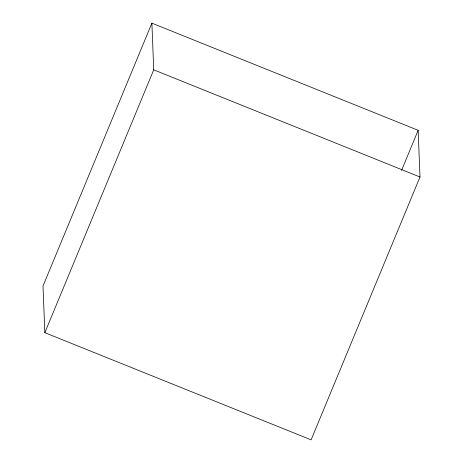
<?xml version="1.0" encoding="UTF-8"?>
<svg xmlns="http://www.w3.org/2000/svg" width="463" height="463" viewBox="0 0 463 463"><rect width="100%" height="100%" fill="white"/><g stroke="black" fill="none" stroke-linecap="round" stroke-linejoin="round"><path stroke-width="0.69" d="M151.887 23.15L43.007 286.007L44.847 332.689L311.113 439.85L419.993 176.993L418.153 130.311L151.887 23.15L153.728 69.832L44.847 332.689M401.571 170.338L418.153 130.311M153.728 69.832L419.993 176.993"/></g></svg>
